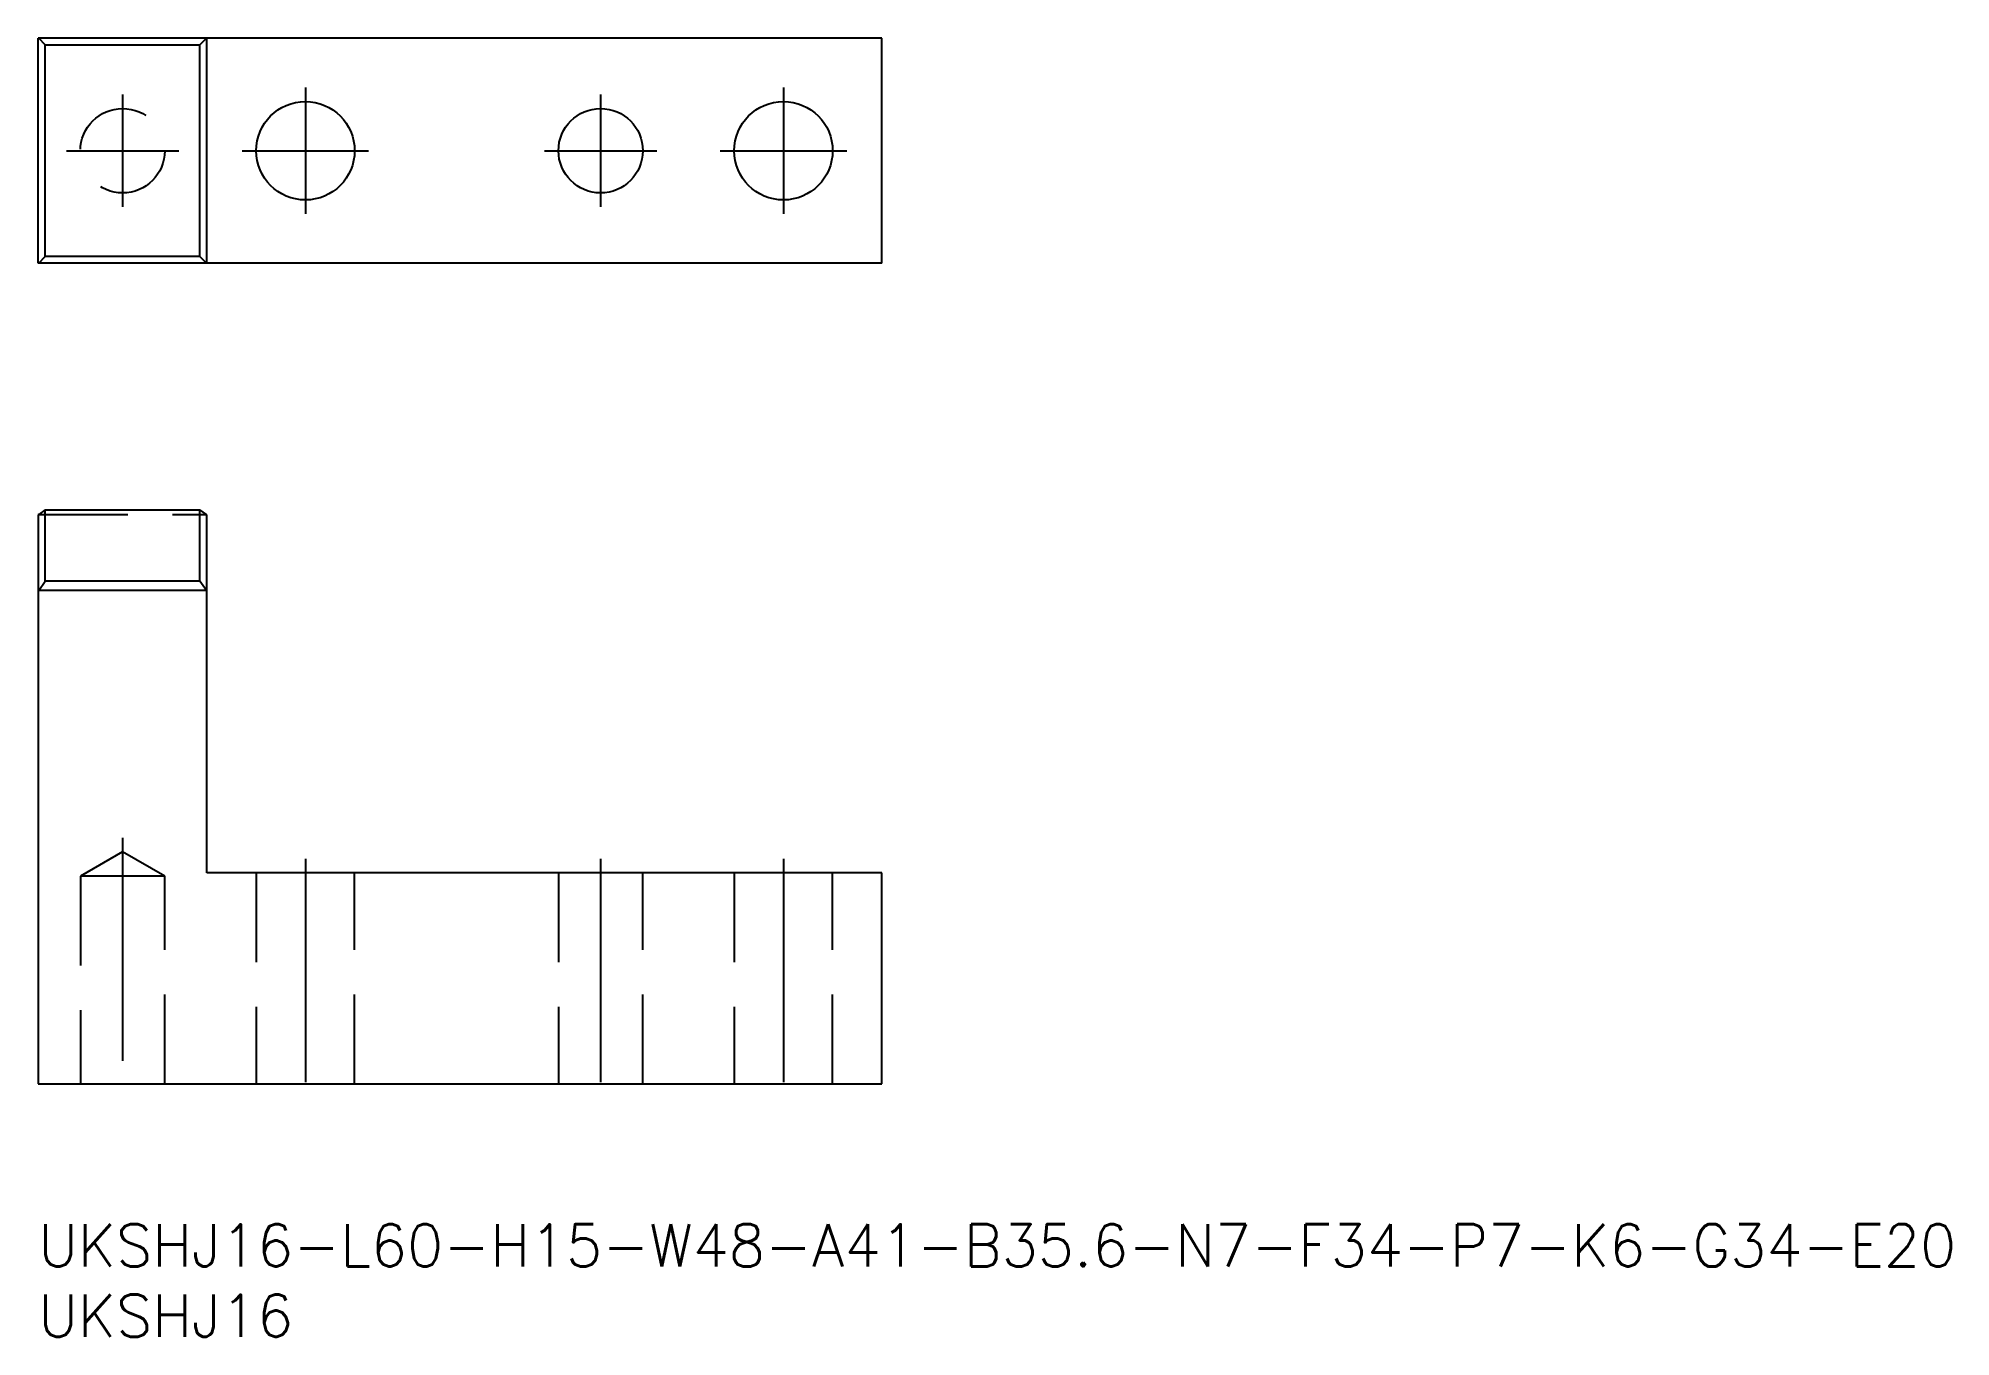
# Model space of a CAD drawing. Extents: x 0 to 136, y -8 to 84.
import ezdxf

# ---------------------------------------------------------------- set-up
doc = ezdxf.new("R2010")
doc.units = 0
doc.header["$LTSCALE"] = 0.5
doc.linetypes.add('CENTER', pattern=[50.8, 31.75, -6.35, 6.35, -6.35])
doc.linetypes.add('DASHED', pattern=[19.05, 12.7, -6.35])
for name, color, linetype in [('MSM_CENTER', 1, 'CENTER'), ('MSM_CONTINUOUS', 7, 'CONTINUOUS'), ('MSM_DASHED', 4, 'DASHED'), ('MSM_PART_NUMBER', 7, 'CONTINUOUS')]:
    doc.layers.add(name, color=color, linetype=linetype)
doc.styles.get("Standard").update_dxf_attribs({"font": 'txt.shx', "height": 1, "bigfont": 'bigfont.shx'})

# ---------------------------------------------------------------- blocks, each defined once
blk = doc.blocks.new('*U23')
at = {"layer": 'MSM_PART_NUMBER'}
blk.add_text('UKSHJ16-L60-H15-W48-A41-B35.6-N7-F34-P7-K6-G34-E20', height=3, dxfattribs=at).set_placement((0, -3))
blk = doc.blocks.new('*U24')
at = {"layer": 'MSM_PART_NUMBER'}
blk.add_text('UKSHJ16', height=3, dxfattribs=at).set_placement((0, -8))

msp = doc.modelspace()

# ---------------------------------------------------------------- linework, layer by layer
at = {"layer": 'MSM_CENTER'}
for p, q in [((6, 80.38), (6, 72.38)), ((19, 80.88), (19, 71.88)), ((40, 80.38), (40, 72.38)), ((53, 80.88), (53, 71.88)), ((2, 76.38), (10, 76.38)), ((14.5, 76.38), (23.5, 76.38)), ((36, 76.38), (44, 76.38)), ((48.5, 76.38), (57.5, 76.38)), ((6, 27.5), (6, 9)), ((19, 26), (19, 9)), ((40, 26), (40, 9)), ((53, 26), (53, 9))]:
    msp.add_line(p, q, dxfattribs=at)
at = {"layer": 'MSM_CONTINUOUS'}
for p, q in [((60, 84.38), (0, 84.38)), ((0, 68.38), (0, 84.38)), ((0.5, 83.91), (0.03, 84.38)), ((11.97, 84.38), (11.5, 83.91)), ((12, 68.38), (12, 84.38)), ((60, 68.38), (60, 84.38)), ((0.5, 68.86), (0.5, 83.91)), ((0.5, 83.91), (11.5, 83.91)), ((11.5, 68.86), (11.5, 83.91)), ((60, 68.38), (0, 68.38)), ((0.03, 68.38), (0.5, 68.86)), ((11.5, 68.86), (0.5, 68.86)), ((11.97, 68.38), (11.5, 68.86)), ((0.03, 50.5), (0, 50.47)), ((0, 50.47), (0, 10)), ((0.5, 50.84), (0.03, 50.5)), ((0.5, 50.84), (11.5, 50.84)), ((0.5, 45.76), (0.5, 50.84)), ((11.97, 50.5), (11.5, 50.84)), ((11.5, 45.76), (11.5, 50.84)), ((12, 50.47), (11.97, 50.5)), ((12, 25), (12, 50.47)), ((0.03, 45.1), (0, 45.07)), ((0.03, 45.1), (0.5, 45.76)), ((11.97, 45.1), (0.03, 45.1)), ((11.5, 45.76), (0.5, 45.76)), ((11.97, 45.1), (11.5, 45.76)), ((12, 45.07), (11.97, 45.1)), ((60, 25), (12, 25)), ((60, 10), (60, 25)), ((0, 10), (60, 10))]:
    msp.add_line(p, q, dxfattribs=at)
for centre, radius in [((19, 76.38), 3.5), ((40, 76.38), 3), ((53, 76.38), 3.5)]:
    msp.add_circle(centre, radius, dxfattribs=at)
at = {"layer": 'MSM_DASHED'}
for p, q in [((0.03, 50.5), (11.97, 50.5)), ((6, 26.5), (3, 24.77)), ((9, 24.77), (6, 26.5)), ((9, 24.77), (3, 24.77)), ((3, 24.77), (3, 10)), ((9, 10), (9, 24.77)), ((15.5, 25), (15.5, 10)), ((22.5, 10), (22.5, 25)), ((37, 25), (37, 10)), ((43, 10), (43, 25)), ((49.5, 25), (49.5, 10)), ((56.5, 10), (56.5, 25))]:
    msp.add_line(p, q, dxfattribs=at)
msp.add_circle((6, 76.38), 3, dxfattribs=at)

# ---------------------------------------------------------------- block references
at = {"layer": 'MSM_CONTINUOUS'}
for name in ['*U23', '*U24']:
    msp.add_blockref(name, (0, 0), dxfattribs=at)

doc.saveas('drawing.dxf')
